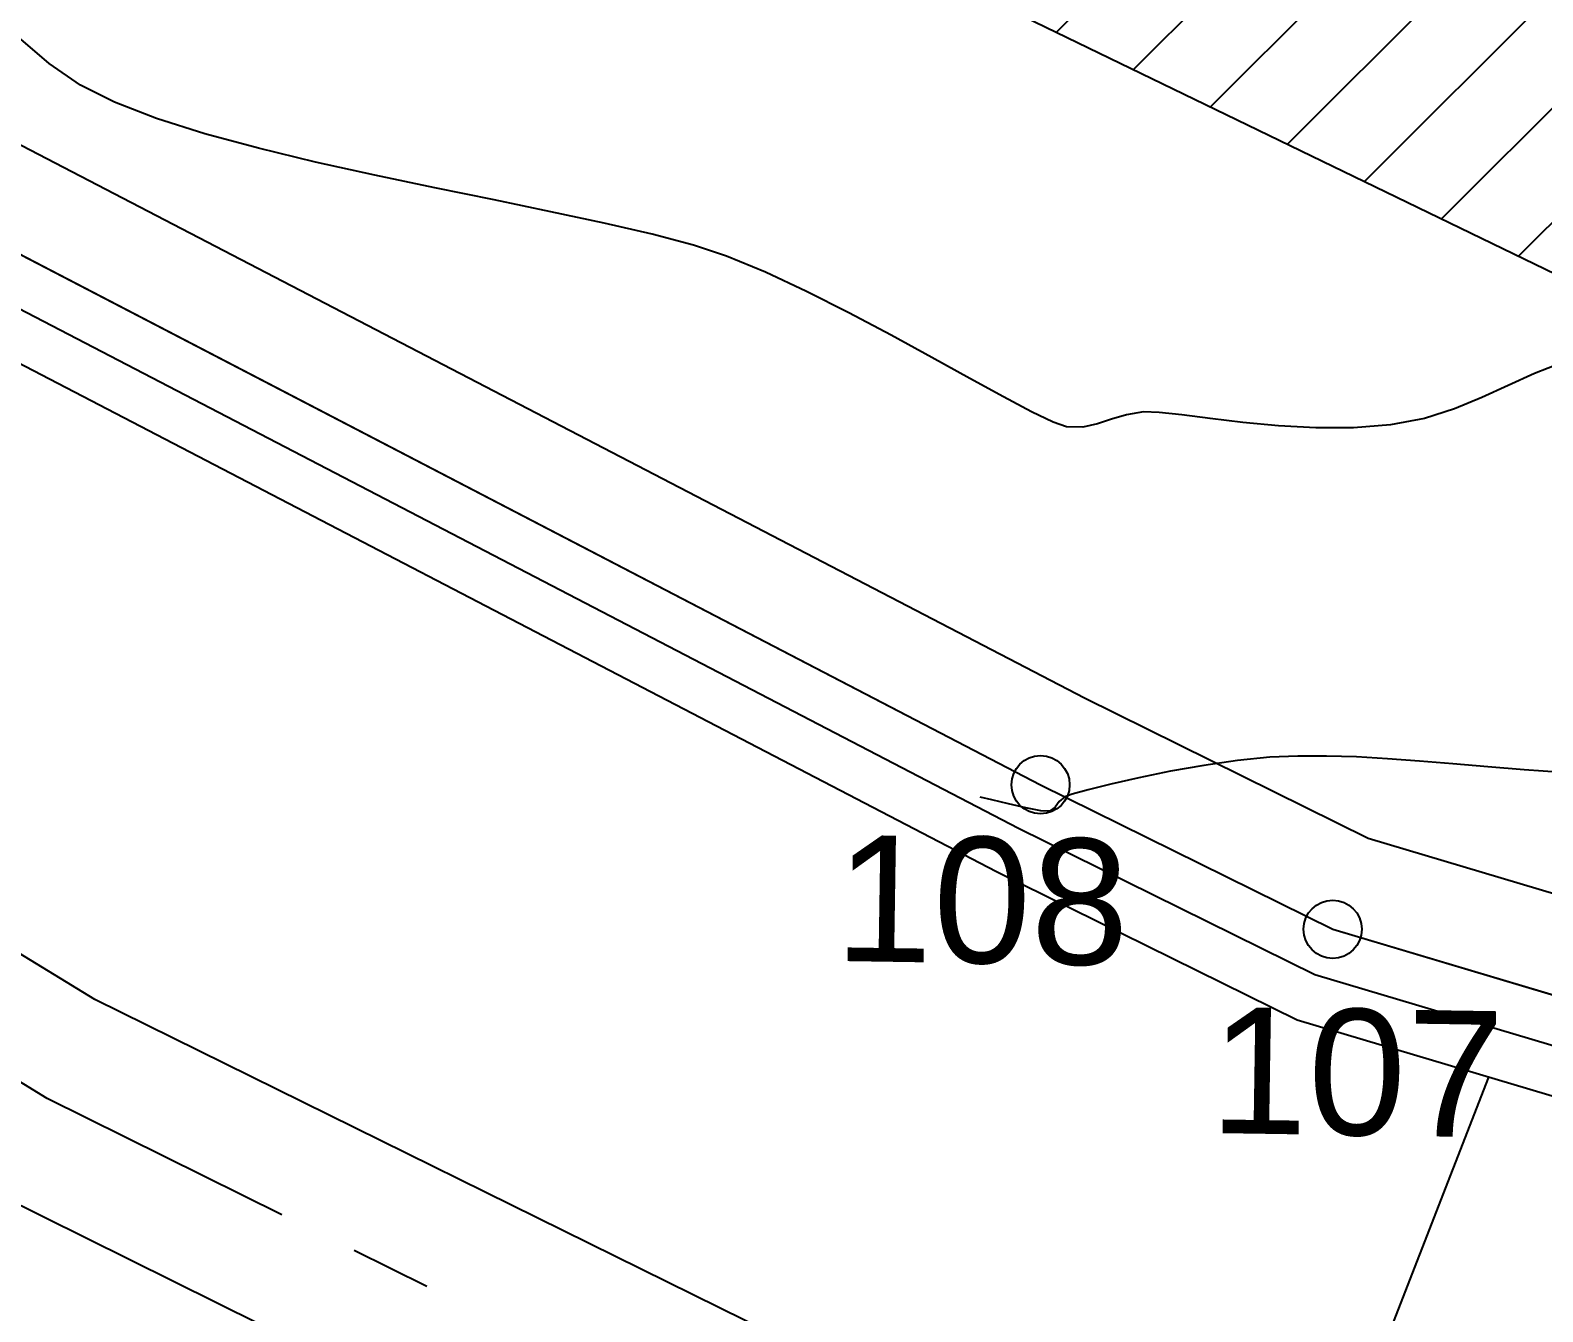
# Model space of a CAD drawing. Header units: millimetres. Extents: x 648844 to 649530, y 1246379 to 1246752.
# Drawn here: x 649016.37 to 649063.13, y 1246469.05 to 1246508.67 of the extents above; entities that cross this region are included whole.
import ezdxf
from ezdxf.enums import TextEntityAlignment as Align

# ---------------------------------------------------------------- set-up
doc = ezdxf.new("R2010")
doc.units = ezdxf.units.MM
doc.header["$LTSCALE"] = 20
doc.header["$MEASUREMENT"] = 0
doc.linetypes.add('ACAD_ISO06W100', pattern=[36, 24, -3, 0, -3, 0, -3, 0, -3])
doc.linetypes.add('CENTER2', pattern=[1.125, 0.75, -0.125, 0.125, -0.125])
doc.layers.get('0').update_dxf_attribs({"linetype": 'CONTINUOUS'})
for name, color, linetype in [('acera', 8, 'CONTINUOUS'), ('aceras', 3, 'CONTINUOUS'), ('CARRETERA', 4, 'CONTINUOUS'), ('CONT-MNR2', 9, 'CONTINUOUS'), ('PI', 2, 'CONTINUOUS'), ('POLGENERAL', 4, 'CONTINUOUS'), ('POLIGONO', 5, 'CONTINUOUS')]:
    doc.layers.add(name, color=color, linetype=linetype)
doc.styles.add('ROTULOS', font='arial.ttf', dxfattribs={"height": 3.9})

# ---------------------------------------------------------------- blocks, each defined once
blk = doc.blocks.new('*U3739')
at = {"layer": 'CONT-MNR2', "elevation": 39, "flags": 128}
blk.add_lwpolyline([(646376.424, 1246737.853), (646375.25, 1246737.939), (646374.126, 1246738.031), (646373.049, 1246738.123), (646372.016, 1246738.209), (646371.023, 1246738.282), (646370.067, 1246738.337), (646369.145, 1246738.366), (646368.253, 1246738.365), (646367.389, 1246738.327), (646366.392, 1246738.229), (646365.351, 1246738.078), (646364.317, 1246737.894), (646363.342, 1246737.694), (646362.477, 1246737.497), (646361.772, 1246737.321), (646361.278, 1246737.185), (646361.047, 1246737.108), (646360.875, 1246736.957), (646360.746, 1246736.782), (646360.575, 1246736.664), (646360.308, 1246736.677), (646359.847, 1246736.765), (646359.305, 1246736.89), (646358.794, 1246737.014), (646358.427, 1246737.098)], dxfattribs=at)
blk = doc.blocks.new('*U3740')
at = {"layer": 'CONT-MNR2', "elevation": 38, "flags": 128}
blk.add_lwpolyline([(646376.417, 1246750.524), (646375.568, 1246750.191), (646374.757, 1246749.821), (646373.945, 1246749.445), (646373.094, 1246749.095), (646372.166, 1246748.803), (646371.122, 1246748.601), (646369.98, 1246748.509), (646368.81, 1246748.509), (646367.653, 1246748.574), (646366.55, 1246748.68), (646365.542, 1246748.802), (646364.668, 1246748.912), (646363.969, 1246748.988), (646363.487, 1246749.002), (646362.956, 1246748.917), (646362.492, 1246748.775), (646362.055, 1246748.631), (646361.604, 1246748.535), (646361.098, 1246748.543), (646360.685, 1246748.682), (646360.022, 1246749.001), (646359.15, 1246749.465), (646358.108, 1246750.038), (646356.937, 1246750.686), (646355.68, 1246751.374), (646354.375, 1246752.066), (646353.065, 1246752.728), (646351.79, 1246753.325), (646350.59, 1246753.822), (646349.565, 1246754.158), (646348.289, 1246754.496), (646346.806, 1246754.84), (646345.161, 1246755.192), (646343.401, 1246755.554), (646341.571, 1246755.929), (646339.716, 1246756.319), (646337.882, 1246756.726), (646336.115, 1246757.153), (646334.459, 1246757.603), (646332.96, 1246758.076), (646331.664, 1246758.577), (646330.616, 1246759.107), (646329.644, 1246759.778), (646328.694, 1246760.59)], dxfattribs=at)

msp = doc.modelspace()

# ---------------------------------------------------------------- hatches: boundary and pattern name
h = msp.add_hatch()
h.set_pattern_fill('ANSI31', color=2, scale=20, style=0)
h.set_pattern_definition([(45, (-526.4316, -3378.368), (-1.767766953, 1.767766953), [])])
edge = h.paths.add_edge_path()
edge.add_line((649057.852, 1246574.732), (649143.484, 1246525.396))
edge.add_line((649021.465, 1246521.521), (649057.852, 1246574.732))
edge.add_line((649021.465, 1246521.521), (649126.013, 1246470.828))
edge.add_line((649143.484, 1246525.396), (649148.028, 1246486.904))
h.paths.add_polyline_path([(649085.833, 1246502.103), (649115.307, 1246502.103), (649115.307, 1246507.529), (649085.833, 1246507.529)], flags=24)

# ---------------------------------------------------------------- linework, layer by layer
at = {"color": 7}
msp.add_line((649021.465, 1246521.521), (649126.013, 1246470.828), dxfattribs=at)
at = {"layer": 'acera', "color": 7}
msp.add_line((649055.662, 1246461.389), (649061.461, 1246476.31, 32.675), dxfattribs=at)
at = {"layer": 'aceras', "color": 2, "elevation": 32.675}
msp.add_lwpolyline([(648958.597, 1246547.413), (648959.752, 1246544.136), (648977.761, 1246526.255), (648984.13, 1246520.437), (649011.612, 1246502.357), (649046.926, 1246484.006), (649056.088, 1246479.475), (649105.198, 1246464.846), (649122.477, 1246461.196)], dxfattribs=at)
at = {"layer": 'aceras', "elevation": 32.675}
msp.add_lwpolyline([(648957.113, 1246547.11), (648958.451, 1246543.314), (648976.727, 1246525.169), (648983.207, 1246519.249), (649010.852, 1246501.062), (649046.248, 1246482.668), (649055.537, 1246478.074), (649104.829, 1246463.391), (649120.84, 1246460.009)], dxfattribs=at)
at = {"layer": 'CARRETERA', "linetype": 'ACAD_ISO06W100'}
for p, q in [((649018.367, 1246478.702), (648995.838, 1246492.502)), ((649045.317, 1246465.41), (649018.367, 1246478.702))]:
    msp.add_line(p, q, dxfattribs=at)
at = {"layer": 'CARRETERA', "color": 2, "linetype": 'CENTER2'}
msp.add_lwpolyline([(649385.498, 1246400.913), (649365.147, 1246403.899), (649342.944, 1246407.248), (649324.484, 1246410.055), (649314.408, 1246411.536), (649287.73, 1246415.512), (649272.649, 1246417.727), (649258.323, 1246419.909), (649239.409, 1246422.704), (649218.172, 1246425.841), (649196.758, 1246428.965), (649173.041, 1246432.464), (649151.669, 1246435.63), (649124.744, 1246439.689), (649105.022, 1246443.216), (649083.595, 1246448.283), (649064.636, 1246454.249), (649044.307, 1246462.068), (649016.889, 1246475.647), (648993.714, 1246489.85), (648974.551, 1246504.024), (648964.032, 1246512.815), (648947.195, 1246528.778), (648928.636, 1246549.456)], dxfattribs=at)
at = {"layer": 'CARRETERA', "linetype": 'ACAD_ISO06W100'}
msp.add_lwpolyline([(649384.824, 1246397.739), (649364.633, 1246400.615), (649342.184, 1246404.045), (649322.106, 1246407.064), (649309.242, 1246408.871), (649287.377, 1246412.144), (649272.24, 1246414.399), (649257.848, 1246416.575), (649238.549, 1246419.462), (649217.97, 1246422.471), (649196.309, 1246425.586), (649172.69, 1246429.11), (649150.72, 1246432.432), (649124.147, 1246436.417), (649106.21, 1246439.623), (649082.589, 1246445.148), (649063.827, 1246450.841), (649043.016, 1246458.992), (649015.409, 1246472.657), (648991.809, 1246487.078), (648972.679, 1246501.284), (648961.85, 1246510.366), (648944.081, 1246527.221), (648925.859, 1246547.575)], dxfattribs=at)
at = {"layer": 'PI', "color": 4}
for centre in [(649047.604, 1246485.344), (649056.638, 1246480.877)]:
    msp.add_circle(centre, 0.9, dxfattribs=at)
at = {"layer": 'POLGENERAL', "color": 4}
for p, q in [((649048.961, 1246488.019), (649013.892, 1246506.244)), ((649057.739, 1246483.679), (649048.961, 1246488.019)), ((649106.308, 1246469.211), (649057.739, 1246483.679))]:
    msp.add_line(p, q, dxfattribs=at)
at = {"layer": 'POLGENERAL'}
for p, q in [((649012.372, 1246503.653), (649047.604, 1246485.344)), ((649047.604, 1246485.344), (649056.638, 1246480.877)), ((649056.638, 1246480.877), (649105.568, 1246466.301))]:
    msp.add_line(p, q, dxfattribs=at)
at = {"layer": 'POLGENERAL', "color": 4}
msp.add_lwpolyline([(648960.08, 1246547.716), (648961.052, 1246544.959), (648978.796, 1246527.342), (648985.054, 1246521.625), (649012.372, 1246503.653), (649047.604, 1246485.344), (649056.638, 1246480.877), (649105.568, 1246466.301), (649122.057, 1246462.818)], dxfattribs=at)
at = {"layer": 'POLIGONO', "color": 5}
for centre in [(649047.604, 1246485.344), (649047.604, 1246485.344), (649056.638, 1246480.877), (649056.638, 1246480.877)]:
    msp.add_circle(centre, 0.9, dxfattribs=at)
at = {"layer": 'POLIGONO'}
msp.add_circle((649056.638, 1246480.877), 0.9, dxfattribs=at)
msp.add_circle((649056.638, 1246480.877), 0.9, dxfattribs=at)

# ---------------------------------------------------------------- block references
at = {"layer": 'CONT-MNR2'}
for name in ['*U3740', '*U3739']:
    msp.add_blockref(name, (2687.306, -252.134), dxfattribs=at)

# ---------------------------------------------------------------- texts
at = {"layer": 'PI', "color": 2, "style": 'ROTULOS'}
for s, p in [('108', (649045.768, 1246479.829)), ('107', (649057.363, 1246474.511))]:
    msp.add_text(s, height=3.9, rotation=359.1235, dxfattribs=at).set_placement(p, align=Align.CENTER)

doc.saveas('drawing.dxf')
